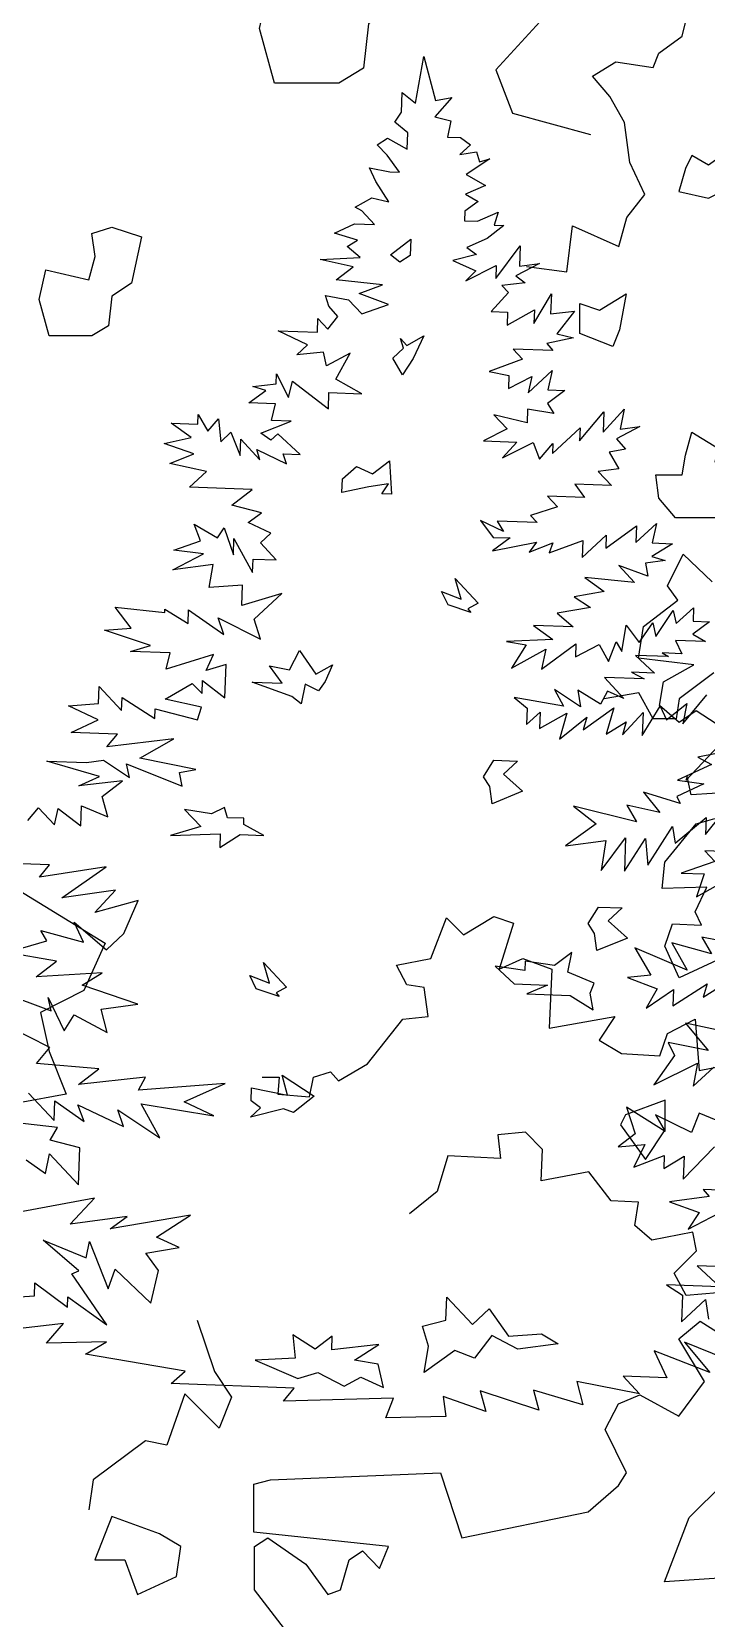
# Model space of a CAD drawing. Header units: inches. Extents: x -11 to 128, y 7 to 56.
# Drawn here: x 59.075 to 59.317, y 21.795 to 22.366 of the extents above; entities that cross this region are included whole.
import ezdxf

# ---------------------------------------------------------------- set-up
doc = ezdxf.new("R2010")
doc.units = ezdxf.units.IN
doc.header["$MEASUREMENT"] = 0
doc.layers.add('CAY', color=94, linetype='Continuous')
doc.layers.add('CAY-3', color=61, linetype='Continuous')
picture_1 = doc.add_image_def('image1.jpg', size_in_pixel=(1680, 1093))

# ---------------------------------------------------------------- blocks, each defined once
blk = doc.blocks.new('A$C76451831')
at = {"layer": 'CAY'}
for p, q in [((4377.3, 1228.2), (4384.3, 1256.1)), ((4269.3, 1246.1), (4228, 1201.2)), ((4358.8, 1214.4), (4377.3, 1228.2)), ((4354.1, 1203), (4358.8, 1214.4)), ((4228, 1201.2), (4241.6, 1166.4)), ((4305.7, 1196), (4324.2, 1207.4)), ((4319.5, 1179.8), (4305.7, 1196)), ((4324.2, 1207.4), (4354.1, 1203)), ((4331.3, 1159), (4319.5, 1179.8)), ((4241.6, 1166.4), (4304.1, 1149.3)), ((4335.6, 1126.7), (4331.3, 1159)), ((4347.4, 1101.2), (4335.6, 1126.7)), ((4333.2, 1082.7), (4347.4, 1101.2)), ((4326.6, 1059.5), (4333.2, 1082.7)), ((4284.9, 1039.1), (4289.6, 1076)), ((4289.6, 1076), (4326.6, 1059.5)), ((4252.7, 1043.4), (4284.9, 1039.1)), ((4402.8, 717.8), (4374.9, 696.9)), ((4342.7, 701.7), (4314.8, 696.9)), ((4354.1, 680.8), (4342.7, 701.7)), ((4374.9, 696.9), (4372.6, 680.8)), ((4372.6, 680.8), (4354.1, 680.8)), ((3915.1, 501.1), (3898, 463.3)), ((3898, 463.3), (3863.2, 445.6)), ((3863.2, 445.6), (3870.3, 414.4)), ((3870.3, 414.4), (3883.8, 380.2)), ((3883.8, 380.2), (3846.1, 373.1))]:
    blk.add_line(p, q, dxfattribs=at)
for points in [[(506.8, 800.9), (473, 785.1), (461.4, 810.4), (467.7, 828.4), (490.9, 827.3), (485.7, 837.9), (495.2, 857.9), (459.3, 856.8), (461.4, 877.9), (486.7, 908.5), (501.5, 912.7)], [(516.3, 933.8), (482.5, 931.7), (479.3, 946.5), (478.3, 943.3), (514.2, 981.3), (486.7, 999.2), (473, 989.7), (457.2, 1003.4), (460.4, 1022.4), (484.6, 1036.1), (440.3, 1041.4), (444.5, 1066.7), (472, 1087.8), (463.5, 1099.4), (476.2, 1124.7), (499.4, 1102.6)], [(3805.3, 215), (3858.5, 218.6), (3858.8, 229), (3884.9, 209.5), (3885.2, 217.6), (3916.5, 195.2), (3888.5, 236.1), (3894, 238.6), (3865.5, 263.2), (3899.8, 248.8), (3902.6, 261.9), (3917.6, 224.2), (3923.1, 239.9), (3951.6, 212.6), (3957.9, 238.7), (3947.6, 252.6), (3974.4, 257.1), (3956.2, 265.5), (3983.5, 283.1), (3919.2, 272.2), (3932.7, 282.1), (3887.2, 276), (3906.5, 296.7), (3844.9, 285.2)], [(3851.8, 327.6), (3867.3, 316.6), (3870.6, 332.4), (3893.7, 307.5), (3894.8, 337), (3871, 343.2), (3876.8, 353.5), (3842, 357.4)], [(3853.7, 381), (3874.2, 359), (3874.8, 374.8), (3898.2, 358.2), (3893.2, 371.5), (3929.8, 354.3), (3925.3, 367.6), (3958.9, 345.2), (3944, 372.4), (4002.2, 362.7), (3978.5, 373.9), (4011.2, 388.7), (3941.7, 383.4), (3947.5, 393.6), (3893.8, 387.8), (3910.1, 400.4), (3860, 404.8), (3870.8, 417.6), (3837, 434.6)], [(3832.5, 461.5), (3871.9, 447), (3869.5, 457.5), (3882.2, 430.8), (3890.3, 443.7), (3916.6, 429.6), (3911.8, 448.3), (3941.4, 452.3), (3896.6, 467.5), (3912.8, 477.3), (3859.7, 474.2), (3876, 486.8), (3836.3, 493.6), (3868.4, 502.9), (3863.7, 511.2), (3897.8, 501.9), (3890.2, 518), (3916.2, 495.8), (3930.2, 508.9), (3941.6, 535.3), (3906.8, 525.6), (3923.3, 543.6), (3880.5, 537.4), (3915.8, 562.4), (3862.5, 553.9), (3870.5, 564), (3833.4, 565.3)], [(3853.2, 599.5), (3861.7, 609.7), (3874.4, 596.1), (3877.5, 609.1), (3895.6, 595.3), (3896.2, 611.2), (3917.2, 602.3), (3912.8, 618.8), (3929.1, 631.3), (3894, 627.1), (3910.6, 634.7), (3868.4, 647.1), (3900.1, 646), (3913.8, 647.7), (3934.6, 633.9), (3932.3, 644.8), (3976.9, 627), (3974.6, 637.9), (3987.8, 640.2), (3942.8, 649.4), (3970.1, 664.8), (3916.4, 658.5), (3924.9, 668.7), (3887.8, 670), (3909.5, 680.1), (3885.8, 691.3), (3909.9, 693.2), (3910.4, 706.8), (3928.3, 687.6), (3928.7, 698), (3954.8, 681.2), (3955.1, 688.9), (3989.2, 680), (3992.3, 690.3), (3963.1, 696.8), (3984.8, 709.2), (3992.7, 701.2), (3993, 711.6), (4011.1, 697.8), (4012.1, 724.6), (3996, 719.7), (4001.9, 732.6), (3963.9, 720.8), (3967.1, 733.8), (3935.4, 734.9), (3951.4, 739.8), (3914.7, 752), (3936, 753.5), (3923, 770.3), (3962.8, 766.2), (3962.9, 768.9), (3981.5, 757.4), (3981.9, 768.2), (4010.2, 748.6), (4005.7, 761.9), (4039.5, 744.9), (4034.6, 760.9), (4056.7, 781.5), (4024.6, 771.7), (4025.2, 788), (3998.4, 786.2), (4001.7, 804.7), (3969.4, 800.4), (3993.9, 813.1), (3970, 816.2), (3991.5, 823.6), (3986.5, 837), (4005.2, 825.9), (4010.4, 833.9), (4017.9, 812.3), (4018.3, 825.4), (4033.2, 798.2), (4033.6, 809), (4052.2, 808.4), (4039.5, 822), (4047.9, 829.8), (4029.6, 838.2), (4040.3, 846), (4016.5, 852.2), (4032.8, 864.8), (3982.6, 866.6), (3996.2, 879.2), (3966.9, 885.7), (3986.2, 893.2), (3962.5, 901.7), (3984, 906.4), (3968.1, 917.8), (3989.3, 917.1), (3989.6, 924.8), (3997.3, 911.4), (4005.8, 921.5), (4007.9, 902.9), (4015.9, 910.7), (4023.4, 891.9), (4023.8, 905), (4039.1, 888.6), (4036.7, 896.9), (4060.3, 885.2), (4057.8, 893.4), (4071.4, 892.9), (4053.4, 909.4), (4047.8, 904.2), (4039.8, 909.9), (4064.2, 919.5), (4048.4, 920), (4051.5, 933.5), (4030.3, 934.3), (4043.8, 944.2), (4033.4, 947.3), (4052.1, 949.4), (4052.4, 957.5), (4062.1, 938.6), (4065.3, 951.6), (4094, 929.3), (4094.4, 942.4), (4120.7, 941.5), (4099.8, 953.1), (4111.4, 974), (4092.5, 963.8), (4090.1, 974.8), (4068.8, 972.8), (4077.2, 980.7), (4053.6, 991.9), (4085.3, 990.8), (4085.6, 1001.7), (4093.5, 993.3), (4101.6, 1003.4), (4094.2, 1011.8), (4091.7, 1020.1), (4110.2, 1016.7), (4120.7, 1005.5), (4142.2, 1012.9), (4118.5, 1021.8), (4137.3, 1028.9), (4100.3, 1032.9), (4113.8, 1043.3), (4087.3, 1049.2), (4119.5, 1050.8), (4109, 1059.4), (4117.3, 1064.5), (4098.9, 1070.1), (4115, 1077.7), (4130.9, 1077.2), (4120.8, 1088), (4115.5, 1090.9), (4128.9, 1098.6), (4142.4, 1095.4), (4132.1, 1111.6), (4127, 1122.6), (4143.2, 1119.4), (4150.9, 1119.1), (4141, 1132.6), (4133.1, 1141), (4141.4, 1146.2), (4157, 1137.5), (4157.5, 1150.6), (4147.3, 1159.1), (4152.6, 1167.1), (4153.1, 1182.9), (4163.7, 1174.4), (4170.5, 1211.8), (4179.7, 1176.6), (4192.9, 1178.8), (4179.2, 1163.4), (4192.2, 1160.3), (4189.5, 1147.2), (4199.9, 1146.8), (4207.9, 1141.1), (4199.4, 1133.3), (4212.7, 1135.5), (4215.1, 1127.3), (4223.3, 1129.7), (4204.3, 1117.2), (4219.9, 1108.5), (4203.8, 1101.4), (4214, 1095.6), (4203.3, 1087.8), (4203, 1080.1), (4213.4, 1079.7), (4230, 1086.9), (4226.9, 1076.5), (4234.6, 1076.3), (4221.1, 1065.9), (4205, 1058.7), (4212.5, 1053), (4193.8, 1048.2), (4212, 1039.9), (4204.1, 1032), (4228.5, 1044.3), (4228.1, 1033.9), (4247.6, 1060), (4247.1, 1043.7), (4263, 1045.8), (4244.1, 1036.1), (4251.6, 1030.3), (4232.9, 1028.3), (4238.2, 1022.7), (4224.5, 1007.3), (4237.6, 1006.8), (4237.3, 996.4), (4259, 1008.8), (4258.6, 997.9), (4272.6, 1021.5), (4272, 1005.6), (4291.1, 1007.7), (4276.9, 989.6), (4290.4, 986.4), (4268.9, 981.7), (4273.7, 976.1), (4242, 977.2), (4249.5, 969.2), (4222.8, 959.3), (4238.6, 956), (4238.2, 945.6), (4257.1, 955.4), (4254, 942.3), (4273.2, 960.2), (4269.9, 944.5), (4283.5, 944), (4269.5, 933.6), (4274.7, 925.7), (4253.5, 929.2), (4253.1, 918.3), (4226.6, 924.7), (4237.1, 913.4), (4218.2, 903.7), (4244.9, 902.7), (4233.5, 890), (4258, 902.3), (4263, 889), (4273.8, 901.7), (4273.5, 893.6), (4295.6, 914.1), (4295.2, 903.7), (4314.6, 927.1), (4314, 910.8), (4331, 929.2), (4327.7, 913), (4343.6, 915.2), (4324.7, 905.4), (4332.1, 897), (4318.9, 894.7), (4326.6, 881.3), (4310.2, 879.2), (4320.7, 867.9), (4291.3, 868.9), (4299.1, 858.2), (4269.6, 859.3), (4277.5, 850.8), (4256, 843.9), (4261.2, 838.3), (4229.1, 839.4), (4234.2, 831), (4215.9, 839.8), (4225.9, 826.3), (4239.5, 825.9), (4225.5, 815.5), (4260.6, 822.4), (4254.9, 814.4), (4273.8, 821.9), (4270.8, 813.9), (4297.8, 823.8), (4297.4, 810.2), (4316.6, 828.2), (4316.2, 817.7), (4340.9, 835.5), (4340.4, 822.3), (4356.8, 837.6), (4353.5, 821.9), (4369.8, 821.3), (4353.1, 811), (4363.9, 807.9), (4348, 805.8), (4349.9, 795.3), (4326.6, 803.8), (4339.3, 790.2), (4299.5, 794.3), (4315, 782.9), (4290.8, 778.7), (4304.1, 770.1), (4277.2, 765.6), (4290, 754.7), (4258.3, 755.8), (4273.8, 744.4), (4236.6, 743), (4252.3, 740.2), (4240.8, 721.6), (4268.1, 736.9), (4264.8, 720.7), (4292.2, 741.1), (4291.9, 730.6), (4310.8, 740.4), (4318.5, 727), (4324.5, 742.7), (4329.2, 734.8), (4332.6, 756), (4343, 742), (4354, 757.9), (4356.3, 747), (4370.2, 767.8), (4372.6, 757.3), (4386.6, 770), (4386.2, 759.1), (4399.3, 758.6), (4385.9, 748.7), (4396.1, 742.9), (4372.1, 743.7), (4377.2, 733.1), (4361.3, 733.7), (4366.6, 730.8), (4339.9, 731.7), (4355.3, 717.6), (4336.8, 718.2), (4347, 712.9), (4315.3, 714), (4330.6, 697.1), (4317.6, 703), (4311.9, 692.8), (4293.7, 703.8), (4295.9, 690.6), (4275.1, 704.5), (4282.3, 691.1), (4242.7, 697.9), (4253.3, 689.4), (4252.8, 676.3), (4263.6, 686.3), (4263.1, 673.2), (4284.9, 685.6), (4279.1, 664.5), (4301.1, 682.3), (4298, 672), (4322.6, 689.7), (4316.4, 668.6), (4332.6, 678.5), (4329.6, 668.1), (4346.1, 686.1), (4345.4, 667.6), (4359.8, 691.1), (4364.9, 680), (4381.2, 693.1), (4377.9, 676.9), (4397.3, 700.2)], [(4422.5, 656.7), (4390.1, 650.1), (4400.8, 644.3), (4373.6, 631.7), (4394.8, 628.7), (4373.2, 618.6), (4375.7, 613), (4346.5, 622.2), (4359.6, 605.9), (4333, 611.8), (4340.7, 598.4), (4290.4, 611), (4308.5, 596.8), (4283.9, 579.1), (4316.2, 583.4), (4312.6, 559.5), (4332.1, 585.5), (4331.2, 558.8), (4348, 585), (4349.9, 563.6), (4369.6, 594.7), (4371.9, 581.4), (4396.6, 601.9), (4396.1, 588.3), (4421.2, 619.6)], [(4416.9, 574.4), (4395.7, 575.2), (4403.5, 566.7), (4376.5, 557.2), (4395, 556.6), (4388.9, 538.2), (4410.7, 550.6)], [(4427.4, 499.2), (4393.2, 505.9), (4400.9, 492.5), (4369.1, 501.3), (4381.4, 479.5), (4339.5, 497.3), (4352.3, 475.6), (4333.6, 473.5), (4357.4, 464.5), (4348.7, 449), (4370.5, 464.1), (4370, 450.9), (4397.4, 468.6), (4394.3, 457.8), (4418.8, 473.3)], [(4422.2, 427.8), (4380, 437), (4398.2, 415), (4366.3, 421.6), (4371.3, 411), (4354.7, 387.5), (4389.7, 404.9), (4386.3, 386.4), (4402.7, 401.7)], [(4419.6, 353.1), (4391, 365), (4385, 349.3), (4356.1, 363.5), (4363.8, 350.1), (4332.7, 369.7), (4339.7, 348.2), (4326.2, 337.8), (4347.6, 339.7), (4338.8, 321.5), (4363.1, 331), (4362.7, 320.6), (4379, 330.5), (4378.3, 311.9), (4403.2, 337.8)], [(4407.5, 303.2), (4394.3, 303.7), (4399.1, 298), (4367.2, 293.7), (4391, 285.2), (4382.3, 271.9), (4406.8, 284.6)], [(4426.6, 241.3), (4389.5, 242.6), (4407.5, 225.7), (4364.9, 227.2), (4377.8, 219), (4377, 197.7), (4396.2, 215.6), (4398.4, 199.7)], [(4436.8, 158), (4379.2, 181.3), (4399.6, 157), (4354.9, 174.5), (4365, 152.8), (4330.2, 154), (4343.3, 140), (4292.9, 149.9), (4297.7, 131.1), (4258.2, 142.9), (4262.6, 126.9), (4215.6, 142.2), (4220, 125.7), (4186, 137.8), (4188.1, 121.8), (4140.1, 120.8), (4146.1, 136.4), (4058.1, 134.1), (4066.6, 144.6), (3967.9, 148.1), (3979.1, 158.1), (3899.4, 171.8), (3916.1, 181.6), (3868, 180.6), (3881.7, 196.4), (3828.5, 190.1)]]:
    blk.add_lwpolyline(points, dxfattribs=at)
for points in [[(4038.9, 1234.1), (4046.9, 1269.7), (4098.3, 1257.8), (4106.2, 1285.6), (4102.3, 1313.3), (4126, 1321.2), (4161.7, 1309.3), (4149.8, 1253.9), (4126, 1238), (4122.1, 1202.4), (4102.3, 1190.5), (4050.8, 1190.5)], [(4419.5, 1116.7), (4416.9, 1137.8), (4398.4, 1124.6), (4385.2, 1132.5), (4380, 1122), (4374.7, 1103.5), (4398.4, 1098.2), (4409, 1103.5)], [(3862.3, 1017), (3867.6, 1040.8), (3901.9, 1032.9), (3907.2, 1051.4), (3904.5, 1069.8), (3920.4, 1075.1), (3944.1, 1067.2), (3936.2, 1030.2), (3920.4, 1019.7), (3917.7, 995.9), (3904.5, 988), (3870.2, 988)], [(4143.6, 1052.7), (4159.9, 1065.3), (4159.5, 1052.2), (4151.1, 1047)], [(4295.5, 989.9), (4295.5, 1013.7), (4311.3, 1008.4), (4332.5, 1021.6), (4327.2, 992.6), (4321.9, 979.4)], [(4145.7, 970.1), (4154.1, 978), (4151.7, 985.8), (4156.9, 980.2), (4170.4, 987.9), (4162, 969.6), (4153.4, 956.7)], [(4403.7, 887), (4419.5, 887), (4430.1, 868.5), (4424.8, 855.3), (4403.7, 842.1), (4372, 842.1), (4358.8, 857.9), (4356.2, 876.4), (4377.3, 876.4), (4380, 892.2), (4385.2, 910.7), (4406.4, 897.5)], [(4144.6, 860.9), (4136.9, 861.2), (4142.2, 869.2), (4126.3, 867), (4104.8, 862.3), (4105.2, 873.2), (4116.4, 883.2), (4129.3, 877.3), (4142.8, 887.7)], [(4208.2, 766.2), (4189.8, 772.3), (4184.7, 782.9), (4200.4, 776.9), (4195.5, 793.4), (4213.9, 773.7), (4205.6, 769)], [(4064.6, 698.7), (4032.9, 710.2), (4056.9, 709.4), (4046.9, 723.3), (4062.7, 720.1), (4070.9, 735.6), (4083.8, 716.6), (4097.3, 724.3), (4091.3, 710.9), (4086.1, 703.4), (4075.4, 708.7), (4072.1, 693)], [(4223.4, 626.6), (4218.2, 634.5), (4226.4, 647.8), (4245.4, 647.1), (4234.2, 636.7), (4249.6, 623), (4225.2, 612.9)], [(4013.2, 601.7), (4010.8, 609.9), (4000.2, 604.8), (3978.6, 608.3), (3991.7, 594.7), (3967.4, 587.4), (4007.3, 588.7), (4006.9, 577.9), (4023.2, 588.2), (4042.2, 587.5), (4026.2, 596.2), (4026.3, 601.2)], [(4307.3, 508.9), (4302.2, 516.8), (4310.3, 530.1), (4329.4, 529.4), (4318.1, 518.9), (4333.5, 505.2), (4309.1, 495.2)], [(4054.6, 458.4), (4036.2, 464.5), (4031.1, 475.1), (4046.8, 469.1), (4041.9, 485.6), (4060.3, 465.9), (4052, 461.2)], [(4303.8, 461), (4306.8, 469), (4285.8, 477.9), (4289, 493.7), (4275.1, 483.3), (4251.6, 486.8), (4251.4, 479.1), (4227.5, 482.7), (4242.8, 468.5), (4269.5, 467.6), (4253, 460.5), (4287.8, 459.2), (4306, 447.7)], [(4032, 374.8), (4032.4, 385.2), (4061.2, 379.2), (4056.8, 395.2), (4082.5, 378.5), (4066.1, 365.4), (4058.1, 368.4), (4031.6, 361.7), (4039.5, 369.1)], [(4174.2, 178.1), (4169.4, 194.1), (4188.1, 198.9), (4188.8, 217.4), (4209.3, 195.4), (4222.9, 208.1), (4238.4, 186.2), (4264.8, 188), (4278.1, 179.9), (4245.8, 175.6), (4224.8, 186.7), (4211.1, 168.6), (4195.4, 174.6), (4170.8, 156.9)], [(4138.2, 144.9), (4133.9, 163.6), (4114.9, 167), (4134.4, 179.5), (4096.7, 175.3), (4097, 186.2), (4083.5, 175.8), (4065.4, 187.3), (4067.4, 168.6), (4035.2, 167), (4069.6, 152.2), (4085.6, 157.1), (4106.5, 146), (4119.9, 153.2)]]:
    blk.add_lwpolyline(points, close=True, dxfattribs=at)
at = {"layer": 'CAY-3'}
for p, q in [((3829.8, 553.3), (3915.1, 501.1)), ((86.7, 510.8), (100.8, 469.5)), ((472.7, 495.7), (489.8, 509.9)), ((489.8, 509.9), (517.5, 492.2)), ((493.3, 461.5), (472.7, 495.7)), ((100.8, 469.5), (114.4, 448.9)), ((472.7, 433.8), (493.3, 461.5)), ((76.8, 451.7), (62.5, 410.5)), ((86.7, 441.8), (76.8, 451.7)), ((114.4, 448.9), (104.4, 424.1)), ((424.3, 443.8), (441.4, 450.9)), ((441.4, 450.9), (472.7, 433.8)), ((104.4, 424.1), (86.7, 441.8)), ((413.7, 423.2), (424.3, 443.8)), ((430.8, 388.4), (413.7, 423.2)), ((45.4, 414.1), (3.5, 382.8)), ((62.5, 410.5), (45.4, 414.1)), ((3.5, 382.8), (0, 358.6)), ((132.1, 379.3), (145.6, 382.8)), ((145.6, 382.8), (281.8, 388.3)), ((281.8, 388.3), (298.9, 336.4)), ((424.3, 378.3), (430.8, 388.4)), ((132.1, 340.9), (132.1, 379.3)), ((400.1, 357.1), (424.3, 378.3)), ((298.9, 336.4), (400.1, 357.1)), ((240, 329.4), (132.1, 340.9)), ((132.7, 329.4), (143.3, 336.4)), ((143.3, 336.4), (173.9, 315.2)), ((132.7, 294.5), (132.7, 329.4)), ((201.6, 294.5), (208.7, 318.7)), ((208.7, 318.7), (219.3, 325.8)), ((219.3, 325.8), (232.9, 311.7)), ((232.9, 311.7), (240, 329.4)), ((173.9, 315.2), (191.6, 291)), ((156.8, 263.3), (132.7, 294.5)), ((191.6, 291), (201.6, 294.5))]:
    blk.add_line(p, q, dxfattribs=at)
for points in [[(138.9, 705.6), (152.6, 705.6), (151.5, 691.9), (176.9, 689.8), (180, 705.6), (193.7, 709.9), (200.1, 702.5), (223.3, 716.2), (251.7, 752), (271.8, 754.2), (268.6, 777.4), (254.9, 779.5), (246.5, 795.3), (273.9, 800.6), (286.5, 833.3), (300.3, 819.5), (324.5, 834.3), (340.3, 829), (328.7, 792.1), (347.7, 800.6), (370.9, 792.1), (368.8, 744.7), (421.5, 754.2), (408.9, 735.2), (426.8, 724.6), (457.4, 722.5), (463.7, 740.4), (485.9, 752), (489, 710.9), (516.5, 716.2)], [(503.8, 532.7), (478.5, 530.6), (469, 548.5), (486.9, 566.4), (483.8, 581.2), (451.1, 574.9), (437.4, 586.5), (440.5, 605.4), (418.4, 606.5), (400.5, 629.7), (362.5, 622.3), (363.5, 647.6), (349.8, 661.3), (327.7, 659.2), (329.8, 640.3), (287.6, 642.4), (279.2, 613.9), (257, 596)]]:
    blk.add_lwpolyline(points, dxfattribs=at)
for points in [[(430.1, 675.3), (426.1, 667.3), (445.9, 639.6), (461.7, 663.4), (461.7, 687.1)], [(481.1, 352.5), (508.8, 380.2), (536.5, 368.3), (524.6, 336.6), (568.2, 316.8), (536.5, 273.3), (520.7, 305), (461.3, 301)], [(56.6, 339.4), (18.3, 353.5), (4.7, 318.7), (28.9, 318.7), (38.9, 291), (70.2, 305.2), (73.7, 329.4)]]:
    blk.add_lwpolyline(points, close=True, dxfattribs=at)

msp = doc.modelspace()

# ---------------------------------------------------------------- block references
at = {"layer": 'CAY', "xscale": 0.0004489089019145984, "yscale": 0.0004489089019145984, "zscale": 0.0004489089019145984}
for p in [(57.34374, 21.8133), (59.0954, 21.67334)]:
    msp.add_blockref('A$C76451831', p, dxfattribs=at)

# ---------------------------------------------------------------- pictures from other files: only their frames are drawn
image = msp.add_image(picture_1, insert=(12.49661, 7.37723), size_in_units=(74.4025, 48.40591))
image.dxf.flags = 6

doc.saveas('drawing.dxf')
